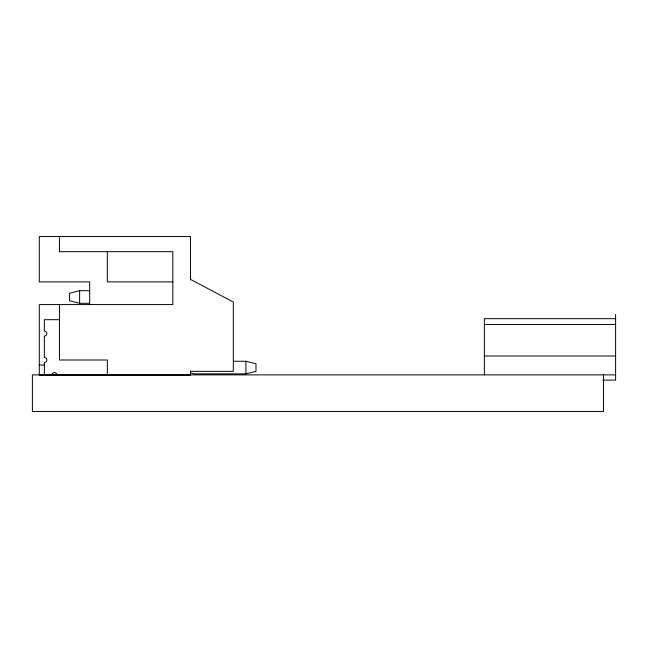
<?xml version="1.0" encoding="UTF-8"?>
<svg xmlns="http://www.w3.org/2000/svg" width="648" height="648" viewBox="0 0 648 648"><rect width="100%" height="100%" fill="white"/><g stroke="black" fill="none" stroke-linecap="round" stroke-linejoin="round"><path stroke-width="0.97" d="M89.691 290.717L79.615 290.717L69.53 293.236L69.53 300.794L79.615 303.313L89.691 303.313M190.48 372.794L190.698 372.908A12.596 12.596 0 0 0 195.518 373.864L245.908 373.864L255.984 371.345L255.984 363.787L245.908 361.268L233.41 361.268M172.838 281.896L107.325 281.896L107.325 251.659M615.6 318.678L484.372 318.678L484.372 374.876M59.454 319.691L44.339 319.691L44.339 331.031A2.519 2.519 0 0 1 46.859 333.55A2.519 2.519 0 0 1 44.339 336.069L44.339 357.485A2.519 2.519 0 0 1 46.859 360.005A2.519 2.519 0 0 1 44.339 362.524L44.339 375.127M484.372 324.518L615.6 324.518M484.372 356.011L615.6 356.011M39.293 365.043L44.339 365.043M190.48 371.345L233.312 371.345L233.312 302.057L190.48 279.377M615.6 374.876L32.4 374.884L32.4 411.456L603.482 411.456L603.482 374.884M602.802 380.125L615.6 380.125L615.6 314.515M245.908 361.268L245.908 373.864M190.48 279.879L190.48 236.544L39.293 236.544L39.293 281.896L89.691 281.896L89.691 304.576M190.48 370.826L190.48 375.127L39.293 375.127L39.293 304.576L172.838 304.576L172.838 251.659L59.454 251.659L59.454 236.544M107.325 375.127L107.325 360.005L59.454 360.005L59.454 304.576M79.615 290.717L79.615 303.313M51.897 375.127A2.519 2.519 0 0 1 54.416 372.608A2.519 2.519 0 0 1 56.935 375.127"/></g></svg>
